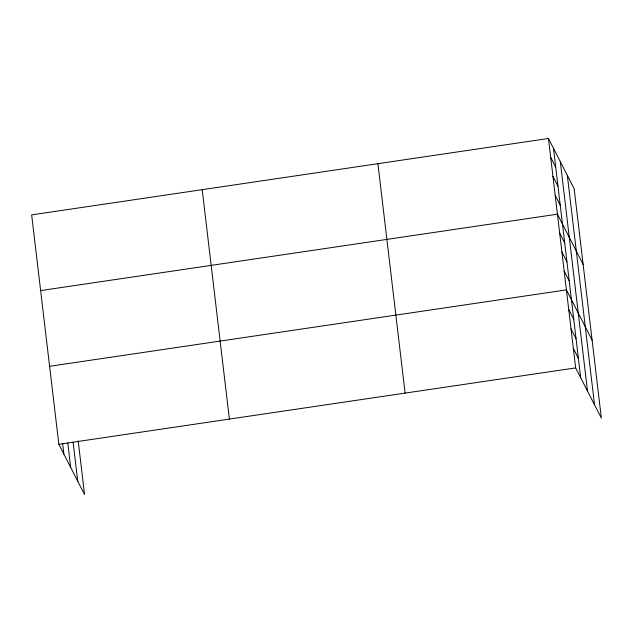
<?xml version="1.0" encoding="UTF-8"?>
<svg xmlns="http://www.w3.org/2000/svg" width="633" height="633" viewBox="0 0 633 633"><rect width="100%" height="100%" fill="white"/><g stroke="black" fill="none" stroke-linecap="round" stroke-linejoin="round"><path stroke-width="0.95" d="M548.455 138.477L575.65 367.892L601.35 418.12L574.155 188.705L548.455 138.477L31.65 214.88L58.845 444.295L84.545 494.523L78.191 440.9M40.623 290.587L557.428 214.183L583.128 264.412M49.596 366.293L566.4 289.89L592.1 340.119M58.845 444.295L575.65 367.892M550.694 157.403L555.734 167.247M552.941 176.33L557.974 186.173M555.181 195.257L560.221 205.1M559.667 233.11L564.707 242.953M561.914 252.037L566.954 261.88M564.153 270.964L569.194 280.807M568.711 309.387L573.751 319.238M571.021 328.891L576.062 338.734M573.332 348.387L578.372 358.238M567.334 175.373L594.529 404.788M560.308 161.644L587.503 391.059M553.487 148.32L580.683 377.735M377.909 163.686L405.104 393.101M202.196 189.671L229.391 419.086M73.104 442.198L77.732 481.199M67.818 443.092L70.706 467.47M62.612 443.416L63.886 454.146"/></g></svg>
